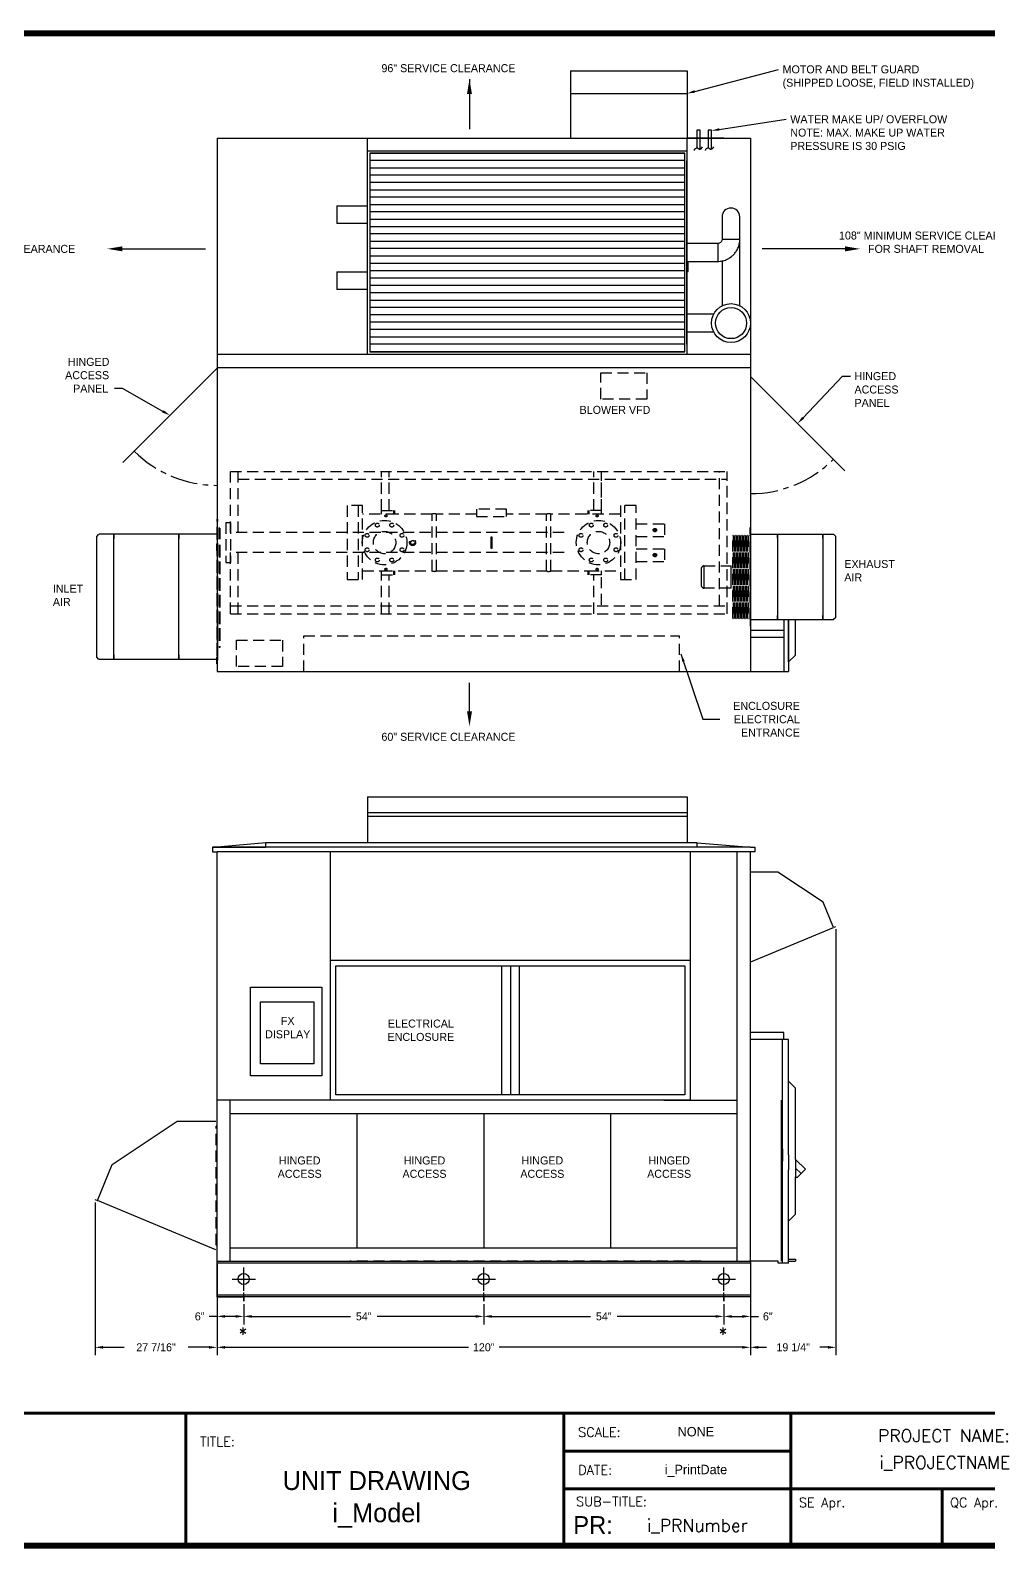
# Model space of a CAD drawing. Header units: inches. Extents: x -222 to 338, y -79 to 275.
# Drawn here: x -26.8 to 188.8, y -70.9 to 270.7 of the extents above; entities that cross this region are included whole.
import ezdxf
from ezdxf.enums import TextEntityAlignment as Align

# ---------------------------------------------------------------- set-up
doc = ezdxf.new("R2010")
doc.units = ezdxf.units.IN
doc.header["$MEASUREMENT"] = 0
doc.linetypes.add('CENTER', pattern=[2, 1.25, -0.25, 0.25, -0.25])
doc.linetypes.add('HIDDEN', pattern=[0.375, 0.25, -0.125])
doc.layers.get('0').update_dxf_attribs({"color": 10})
doc.layers.get('Defpoints').update_dxf_attribs({"color": 10})
doc.styles.add('ROMANS', font='romans.shx', dxfattribs={"height": 0.125})
doc.styles.add('SIMPLEX', font='SIMPLEX')
doc.dimstyles.get("Standard").update_dxf_attribs({"dimscale": 10, "dimtxt": 0.18, "dimasz": 0.18, "dimexe": 0.18, "dimexo": 0.0625, "dimgap": 0.09, "dimtad": 0, "dimtih": 1, "dimtoh": 1, "dimdec": 4, "dimzin": 0, "dimdsep": 46, "dimlunit": 5, "dimtxsty": 'Standard', "dimcen": -0.2, "dimadec": 0, "dimazin": 0, "dimtfac": 1, "dimtdec": 4, "dimtofl": 0, "dimtmove": 0, "dimatfit": 3, "dimfxl": 1, "dimfrac": 2, "dimtolj": 1, "dimtzin": 0, "dimarcsym": 0})

# ---------------------------------------------------------------- blocks, each defined once
blk = doc.blocks.new('*D17')
at = {"color": 0, "lineweight": -2, "ltscale": 5}
for p, q in [((15.19, -15.46), (15.19, -27.37)), ((135.19, -15.46), (135.19, -27.37)), ((16.99, -25.57), (71.74, -25.57)), ((133.39, -25.57), (78.64, -25.57))]:
    blk.add_line(p, q, dxfattribs=at)
at = {"color": 0, "ltscale": 5}
for points in [[(16.99, -25.27), (16.99, -25.87), (15.19, -25.57)], [(133.39, -25.27), (133.39, -25.87), (135.19, -25.57)]]:
    blk.add_solid(points, dxfattribs=at)
at = {"layer": 'Defpoints', "color": 0, "ltscale": 5}
for p in [(15.19, -14.84), (135.19, -14.84), (135.19, -25.57)]:
    blk.add_point(p, dxfattribs=at)
at = {"color": 0, "ltscale": 5, "insert": (75.19, -25.57), "char_height": 1.8, "attachment_point": 5}
blk.add_mtext('\\A1;120"', dxfattribs=at)
blk = doc.blocks.new('*D18')
at = {"color": 0, "lineweight": -2, "ltscale": 5}
for p, q in [((-12.25, 7.02), (-12.25, -27.37)), ((15.19, -6.84), (15.19, -27.37)), ((-10.45, -25.57), (-5.73, -25.57)), ((13.39, -25.57), (8.67, -25.57))]:
    blk.add_line(p, q, dxfattribs=at)
at = {"color": 0, "ltscale": 5}
for points in [[(-10.45, -25.27), (-10.45, -25.87), (-12.25, -25.57)], [(13.39, -25.27), (13.39, -25.87), (15.19, -25.57)]]:
    blk.add_solid(points, dxfattribs=at)
at = {"layer": 'Defpoints', "color": 0, "ltscale": 5}
for p in [(-12.25, 7.64), (15.19, -6.21), (15.19, -25.57)]:
    blk.add_point(p, dxfattribs=at)
at = {"color": 0, "ltscale": 5, "insert": (1.47, -25.57), "char_height": 1.8, "attachment_point": 5}
blk.add_mtext('\\A1;27 7/16"', dxfattribs=at)
blk = doc.blocks.new('*D19')
at = {"color": 0, "lineweight": -2, "ltscale": 5}
for p, q in [((154.42, 68.48), (154.42, -27.37)), ((135.19, -7.21), (135.19, -27.37)), ((136.99, -25.57), (138.8, -25.57)), ((152.62, -25.57), (150.8, -25.57))]:
    blk.add_line(p, q, dxfattribs=at)
at = {"color": 0, "ltscale": 5}
for points in [[(136.99, -25.27), (136.99, -25.87), (135.19, -25.57)], [(152.62, -25.27), (152.62, -25.87), (154.42, -25.57)]]:
    blk.add_solid(points, dxfattribs=at)
at = {"layer": 'Defpoints', "color": 0, "ltscale": 5}
for p in [(154.42, 69.1), (135.19, -6.59), (135.19, -25.57)]:
    blk.add_point(p, dxfattribs=at)
at = {"color": 0, "ltscale": 5, "insert": (144.8, -25.57), "char_height": 1.8, "attachment_point": 5}
blk.add_mtext('\\A1;19 1/4"', dxfattribs=at)
blk = doc.blocks.new('*D20')
at = {"color": 0, "lineweight": -2, "ltscale": 5}
for p, q in [((21.19, -15.84), (21.19, -20.41)), ((75.19, -15.84), (75.19, -20.41)), ((22.99, -18.61), (45.19, -18.61)), ((73.39, -18.61), (51.19, -18.61))]:
    blk.add_line(p, q, dxfattribs=at)
at = {"color": 0, "ltscale": 5}
for points in [[(22.99, -18.31), (22.99, -18.91), (21.19, -18.61)], [(73.39, -18.31), (73.39, -18.91), (75.19, -18.61)]]:
    blk.add_solid(points, dxfattribs=at)
at = {"layer": 'Defpoints', "color": 0, "ltscale": 5}
for p in [(21.19, -15.21), (75.19, -15.21), (75.19, -18.61)]:
    blk.add_point(p, dxfattribs=at)
at = {"color": 0, "ltscale": 5, "insert": (48.19, -18.61), "char_height": 1.8, "attachment_point": 5}
blk.add_mtext('\\A1;54"', dxfattribs=at)
blk = doc.blocks.new('*D21')
at = {"color": 0, "lineweight": -2, "ltscale": 5}
for p, q in [((75.19, -15.84), (75.19, -20.41)), ((129.19, -15.84), (129.19, -20.41)), ((76.99, -18.61), (99.19, -18.61)), ((127.39, -18.61), (105.19, -18.61))]:
    blk.add_line(p, q, dxfattribs=at)
at = {"color": 0, "ltscale": 5}
for points in [[(76.99, -18.31), (76.99, -18.91), (75.19, -18.61)], [(127.39, -18.31), (127.39, -18.91), (129.19, -18.61)]]:
    blk.add_solid(points, dxfattribs=at)
at = {"layer": 'Defpoints', "color": 0, "ltscale": 5}
for p in [(75.19, -15.21), (129.19, -15.21), (75.19, -18.61)]:
    blk.add_point(p, dxfattribs=at)
at = {"color": 0, "ltscale": 5, "insert": (102.19, -18.61), "char_height": 1.8, "attachment_point": 5}
blk.add_mtext('\\A1;54"', dxfattribs=at)

msp = doc.modelspace()

# ---------------------------------------------------------------- linework, layer by layer
at = {"color": 1, "ltscale": 5}
for p, q in [((71.97907, 259.74799), (71.97907, 248.46555)), ((15.18848, 246.47461), (135.18848, 246.47461)), ((15.18848, 246.47461), (15.18848, 126.47461)), ((129.17248, 246.47461), (120.92248, 246.47461)), ((123.8674, 248.25322), (123.13583, 248.25322)), ((123.13583, 248.25322), (123.13583, 244.32162)), ((123.8674, 243.95522), (123.8674, 248.25322)), ((123.8674, 246.47461), (125.66018, 246.47461)), ((126.39175, 248.25322), (125.66018, 248.25322)), ((125.66018, 248.25322), (125.66018, 244.32162)), ((126.39175, 243.95522), (126.39175, 248.25322)), ((135.18848, 246.47461), (135.18848, 126.47461)), ((-7.688, 221.55329), (12.58569, 221.55329)), ((158.06496, 221.55329), (137.79127, 221.55329)), ((15.18848, 194.71849), (-6.02472, 173.50529)), ((15.18848, 197.84961), (135.18848, 197.84961)), ((15.18848, 194.84961), (135.18848, 194.84961)), ((135.18848, 194.84961), (135.18848, 188.84961)), ((135.18848, 192.84961), (156.40168, 171.6364)), ((-11.87847, 156.82969), (-11.47519, 157.26619)), ((-11.47519, 157.26619), (-11.41837, 157.26619)), ((15.31248, 157.32869), (-11.35971, 157.32869)), ((-8.00128, 157.26519), (-8.00128, 156.32869)), ((-8.00092, 157.26519), (-8.00128, 157.26519)), ((-8.00092, 156.32869), (-8.00092, 157.26519)), ((6.59703, 157.26519), (6.59703, 156.32869)), ((6.59758, 157.26519), (6.59758, 157.26619)), ((6.59758, 156.32869), (6.59758, 157.26519)), ((15.18848, 157.74213), (15.18848, 129.61513)), ((135.13223, 157.44944), (135.13223, 158.88594)), ((135.13223, 158.88594), (135.19473, 158.88594)), ((135.19473, 157.44944), (135.13223, 157.44944)), ((135.13223, 157.44944), (135.13223, 138.07244)), ((135.19473, 157.44944), (135.19473, 158.88594)), ((135.19573, 158.88594), (135.19573, 157.44844)), ((135.19573, 157.44844), (135.19573, 157.38594)), ((135.19573, 157.38594), (153.78397, 157.38594)), ((135.19573, 157.38494), (141.25635, 157.38494)), ((141.25635, 157.38494), (141.25635, 157.38594)), ((141.25635, 156.44844), (141.25635, 157.38494)), ((141.2569, 157.38494), (151.44093, 157.38494)), ((141.2569, 157.38494), (141.2569, 156.44844)), ((151.44093, 156.44844), (151.44093, 157.38494)), ((151.44093, 157.38494), (151.4413, 157.38494)), ((151.4413, 157.38494), (153.7849, 157.38494)), ((151.4413, 157.38494), (151.4413, 156.44844)), ((153.7849, 157.38494), (153.84264, 157.38494)), ((153.84263, 157.38594), (153.89946, 157.38594)), ((153.89946, 157.38594), (154.30273, 156.94944)), ((-11.87847, 129.70269), (-11.87847, 156.82969)), ((-8.05016, 130.20369), (-8.05016, 156.32869)), ((-8.04979, 130.20369), (-8.04979, 156.32869)), ((-8.00128, 156.32869), (-8.00092, 156.32869)), ((6.57867, 130.20369), (6.57867, 156.32869)), ((6.57923, 130.20369), (6.57923, 156.32869)), ((15.12498, 153.64149), (15.12498, 155.07899)), ((15.18848, 155.07899), (15.12598, 155.07899)), ((15.12598, 153.64249), (15.12598, 155.07899)), ((15.18848, 153.64249), (15.18848, 155.07899)), ((141.2747, 156.44844), (141.2747, 139.07344)), ((141.27525, 156.44844), (141.27525, 139.07344)), ((151.4413, 156.44844), (151.44093, 156.44844)), ((151.4898, 156.44844), (151.4898, 139.07344)), ((151.49017, 156.44844), (151.49017, 139.07344)), ((154.30273, 156.94944), (154.30273, 138.57244)), ((15.12498, 153.64149), (15.12498, 153.57899)), ((15.12598, 153.64249), (15.18848, 153.64249)), ((15.37598, 128.99082), (15.37598, 138.99082)), ((15.37598, 128.99082), (15.37598, 138.99082)), ((135.19473, 138.07244), (135.13223, 138.07244)), ((135.13223, 138.07244), (135.13223, 136.63594)), ((135.13223, 136.63594), (135.19473, 136.63594)), ((135.19473, 138.07244), (135.19473, 136.63594)), ((135.19573, 138.13694), (141.25635, 138.13694)), ((135.19573, 138.07344), (135.19573, 138.13594)), ((135.19573, 138.13594), (153.78397, 138.13594)), ((135.19573, 138.07344), (135.19573, 136.63594)), ((141.25635, 139.07344), (141.25635, 138.13694)), ((141.25635, 138.13694), (141.25635, 138.13594)), ((141.2569, 138.13694), (141.2569, 139.07344)), ((141.2569, 138.13694), (151.44093, 138.13694)), ((151.44093, 139.07344), (151.44093, 138.13694)), ((151.4413, 139.07344), (151.44093, 139.07344)), ((151.44093, 138.13694), (151.4413, 138.13694)), ((151.4413, 138.13694), (151.4413, 139.07344)), ((151.4413, 138.13694), (153.7849, 138.13694)), ((153.7849, 138.13694), (153.84264, 138.13694)), ((153.89946, 138.13594), (153.84263, 138.13594)), ((154.30273, 138.57244), (153.89946, 138.13594)), ((-8.00128, 129.26719), (-8.00128, 130.20369)), ((-8.00128, 130.20369), (-8.00092, 130.20369)), ((-8.00092, 130.20369), (-8.00092, 129.26719)), ((6.59703, 129.26719), (6.59703, 130.20369)), ((6.59758, 130.20369), (6.59758, 129.26719)), ((-11.47519, 129.26619), (-11.87847, 129.70269)), ((-11.41837, 129.26619), (-11.47519, 129.26619)), ((-11.36063, 129.26719), (-11.41837, 129.26719)), ((-11.35971, 129.20369), (-11.35971, 129.26619)), ((15.31248, 129.20369), (-11.35971, 129.20369)), ((-8.00092, 129.26719), (-8.00128, 129.26719)), ((6.59758, 129.26719), (6.59758, 129.26619)), ((15.12498, 129.61613), (15.12498, 129.67863)), ((15.12498, 128.17863), (15.12498, 129.61613)), ((15.12598, 129.61513), (15.18848, 129.61513)), ((15.12598, 129.61513), (15.12598, 128.17863)), ((15.18848, 128.17863), (15.12598, 128.17863)), ((15.18848, 129.61513), (15.18848, 128.17863)), ((15.18848, 126.47461), (135.18848, 126.47461)), ((71.97907, 115.9323), (71.97907, 123.91111)), ((15.18848, 86.91419), (14.18848, 86.91419)), ((14.18848, 86.91419), (14.18848, 85.91419)), ((14.18848, 86.91419), (26.18848, 86.91419)), ((14.18848, 85.91419), (15.18848, 85.91419)), ((26.18848, 87.91419), (15.18848, 86.91419)), ((135.18848, 86.91419), (15.18848, 86.91419)), ((15.18848, -6.21081), (15.18848, 85.91419)), ((136.18848, 85.91419), (15.18848, 85.91419)), ((26.18848, 86.91419), (26.18848, 87.91419)), ((123.18848, 87.91419), (26.18848, 87.91419)), ((40.68848, 30.0002), (40.68848, 85.91419)), ((121.68848, 30.0002), (121.68848, 85.91419)), ((123.18848, 86.91419), (123.18848, 87.91419)), ((123.18848, 87.91419), (135.18848, 86.91419)), ((135.18848, 86.91419), (123.18848, 86.91419)), ((132.21742, -6.21081), (132.21742, 85.91419)), ((135.18848, 86.91419), (136.18848, 86.91419)), ((135.18848, -6.21081), (135.18848, 85.91419)), ((136.18848, 86.91419), (136.18848, 85.91419)), ((141.3751, 81.34732), (135.31448, 81.34732)), ((151.55913, 74.54257), (141.3751, 81.34732)), ((153.90272, 68.88463), (151.55913, 74.54257)), ((135.25098, 61.15882), (153.90272, 68.88463)), ((154.01821, 68.93446), (154.42148, 69.10151)), ((40.68848, 61.5002), (121.68848, 61.5002)), ((41.93848, 31.2502), (41.93848, 60.2502)), ((41.93848, 60.2502), (120.43848, 60.2502)), ((120.43848, 60.2502), (120.43848, 31.2502)), ((120.43848, 31.2502), (41.93848, 31.2502)), ((120.43848, 31.2502), (41.93848, 31.2502)), ((40.68848, 30.0002), (15.18848, 30.0002)), ((18.15954, -6.21081), (18.15954, 30.0002)), ((121.68848, 30.0002), (40.68848, 30.0002)), ((121.68848, 30.0002), (40.68848, 30.0002)), ((115.68848, 30.0002), (132.21742, 30.0002)), ((142.15954, -6.21081), (142.15954, 30.0002)), ((-8.37536, 15.53566), (6.22258, 25.28969)), ((6.22258, 25.28969), (14.93748, 25.28969)), ((-11.73471, 7.42547), (-8.37536, 15.53566)), ((-11.85019, 7.47531), (-12.25347, 7.64235)), ((-11.79337, 7.44978), (-11.73471, 7.42547)), ((14.93748, -3.62251), (-11.73471, 7.42547)), ((18.15954, -3.21081), (132.21742, -3.21081)), ((15.18848, -6.21081), (135.18848, -6.21081)), ((15.18848, -14.21081), (15.18848, -6.21081)), ((15.18848, -6.58581), (135.18848, -6.58581)), ((135.18848, -6.21081), (135.18848, -14.21081)), ((21.18848, -15.21081), (21.18848, -13.21081)), ((75.18848, -15.21081), (75.18848, -13.21081)), ((129.18848, -15.21081), (129.18848, -13.21081)), ((135.18848, -13.83581), (15.18848, -13.83581)), ((135.18848, -14.21081), (15.18848, -14.21081)), ((15.18848, -14.21081), (21.18848, -14.21081)), ((15.18848, -14.83581), (15.18848, -20.41441)), ((21.18848, -14.21081), (21.18848, -15.21081)), ((21.18848, -15.83581), (21.18848, -20.41441)), ((21.18848, -16.46081), (21.18848, -20.41441)), ((75.18848, -14.21081), (75.18848, -15.21081)), ((135.18848, -14.21081), (129.18848, -14.21081)), ((129.18848, -14.21081), (129.18848, -15.21081)), ((129.18848, -15.83581), (129.18848, -20.41441)), ((129.18848, -16.46081), (129.18848, -20.41441)), ((135.18848, -14.83581), (135.18848, -20.41441)), ((15.18848, -18.61441), (13.38848, -18.61441)), ((19.38848, -18.61441), (16.98848, -18.61441)), ((130.98848, -18.61441), (133.38848, -18.61441)), ((135.18848, -18.61441), (136.98848, -18.61441))]:
    msp.add_line(p, q, dxfattribs=at)
at = {"color": 1, "linetype": 'Continuous'}
for p, q in [((94.67248, 261.59961), (94.67248, 256.50861)), ((94.67248, 261.59961), (120.92248, 261.59961)), ((120.92248, 261.59961), (120.92248, 256.50861)), ((94.67248, 256.50861), (120.92248, 256.50861)), ((94.67248, 256.50861), (94.67248, 246.47461)), ((120.92248, 256.50861), (120.92248, 246.47461)), ((49.04748, 246.47461), (120.92248, 246.47461)), ((49.04748, 243.59961), (49.04748, 246.47461)), ((120.92248, 243.59961), (120.92248, 246.47461)), ((49.04748, 241.34961), (49.04748, 243.59961)), ((49.04748, 243.59961), (120.92248, 243.59961)), ((120.42248, 243.09961), (49.54748, 243.09961)), ((49.54748, 243.09961), (49.54748, 198.34961)), ((120.42213, 243.02947), (49.57769, 243.02947)), ((120.42248, 198.34961), (120.42248, 243.09961)), ((120.92248, 241.34961), (120.92248, 243.59961)), ((49.04748, 200.09961), (49.04748, 241.34961)), ((49.06348, 241.34961), (49.04748, 241.34961)), ((49.06348, 200.09961), (49.06348, 241.34961)), ((120.42213, 241.42947), (49.57769, 241.42947)), ((120.42213, 239.74058), (49.57769, 239.74058)), ((120.90648, 241.34961), (120.92248, 241.34961)), ((120.90648, 200.09961), (120.90648, 241.34961)), ((120.92248, 200.09961), (120.92248, 241.34961)), ((120.42213, 238.14058), (49.57769, 238.14058)), ((120.42213, 236.45169), (49.57769, 236.45169)), ((120.42213, 234.7628), (49.57769, 234.7628)), ((120.42213, 233.1628), (49.57769, 233.1628)), ((42.15648, 231.25484), (42.15648, 227.25476)), ((42.15648, 231.25484), (49.04748, 231.25484)), ((120.42213, 231.47391), (49.57769, 231.47391)), ((120.42213, 229.87391), (49.57769, 229.87391)), ((49.04748, 227.25484), (42.15648, 227.25484)), ((120.42213, 228.18502), (49.57769, 228.18502)), ((120.42213, 226.49613), (49.57769, 226.49613)), ((128.79748, 228.74052), (128.79748, 225.74052)), ((128.79748, 225.74052), (128.79748, 223.74052)), ((132.79748, 225.74052), (132.79748, 228.74052)), ((132.79748, 223.74052), (132.79748, 225.74052)), ((120.42213, 224.89613), (49.57769, 224.89613)), ((120.42213, 223.20725), (49.57769, 223.20725)), ((127.81348, 222.72461), (120.92248, 222.72461)), ((127.81348, 222.72461), (127.81348, 218.72453)), ((128.79748, 223.74052), (132.79756, 223.74052)), ((132.79748, 208.74901), (132.79748, 223.74052)), ((120.42213, 221.60725), (49.57769, 221.60725)), ((120.42213, 219.91836), (49.57769, 219.91836)), ((120.92248, 218.72461), (127.81348, 218.72461)), ((128.79748, 218.82616), (128.79748, 208.73252)), ((42.15648, 216.40591), (42.15648, 212.40583)), ((42.15648, 216.40591), (49.04748, 216.40591)), ((120.42213, 218.22947), (49.57769, 218.22947)), ((120.42213, 216.62947), (49.57769, 216.62947)), ((121.17248, 218.47461), (120.92248, 218.47461)), ((120.92248, 216.47461), (121.17248, 216.47461)), ((121.17248, 216.47461), (121.17248, 218.47461)), ((49.04748, 212.40591), (42.15648, 212.40591)), ((120.42213, 214.94058), (49.57769, 214.94058)), ((120.42213, 213.34058), (49.57769, 213.34058)), ((120.42213, 211.65169), (49.57769, 211.65169)), ((120.42213, 209.9628), (49.57769, 209.9628)), ((120.42213, 208.3628), (49.57769, 208.3628)), ((120.42213, 206.67391), (49.57769, 206.67391)), ((120.42213, 205.07391), (49.57769, 205.07391)), ((126.92239, 206.84961), (120.92248, 206.84961)), ((120.42213, 203.38502), (49.57769, 203.38502)), ((120.42213, 201.69613), (49.57769, 201.69613)), ((120.92248, 202.84961), (126.92239, 202.84961)), ((49.04748, 197.84961), (49.04748, 200.09961)), ((49.06348, 200.09961), (49.04748, 200.09961)), ((49.54748, 198.34961), (120.42248, 198.34961)), ((120.42213, 200.09613), (49.57769, 200.09613)), ((120.42213, 198.40725), (49.57769, 198.40725)), ((120.90648, 200.09961), (120.92248, 200.09961)), ((120.92248, 197.84961), (120.92248, 200.09961)), ((49.04748, 197.84961), (120.92248, 197.84961))]:
    msp.add_line(p, q, dxfattribs=at)
at = {"color": 1, "linetype": 'HIDDEN', "ltscale": 10}
for p, q in [((101.52729, 193.67866), (111.90707, 193.67866)), ((101.52729, 187.75168), (101.52729, 193.67866)), ((111.90707, 193.67866), (111.90707, 187.75168)), ((111.90707, 187.75168), (101.52729, 187.75168)), ((18.18848, 171.47461), (129.93848, 171.47461)), ((18.18848, 157.72461), (18.18848, 171.47461)), ((19.93848, 157.72461), (19.93848, 171.47461)), ((52.18848, 162.72461), (52.18848, 171.47461)), ((53.93848, 162.72461), (53.93848, 171.47461)), ((99.93848, 162.72461), (99.93848, 171.47461)), ((101.68848, 162.72461), (101.68848, 171.47461)), ((101.68848, 161.84961), (101.68848, 171.47461)), ((128.18848, 141.22461), (128.18848, 171.47461)), ((129.93848, 161.84961), (129.93848, 171.47461)), ((129.93848, 139.47461), (129.93848, 171.47461)), ((19.93848, 169.72461), (129.93848, 169.72461)), ((15.18848, 133.99082), (15.18848, 160.74082)), ((15.37598, 160.74082), (15.18848, 160.74082)), ((15.37598, 133.99082), (15.37598, 160.74082)), ((44.43848, 163.78711), (44.43848, 147.16211)), ((47.93848, 163.78711), (44.43848, 163.78711)), ((46.93848, 163.78711), (46.93848, 147.16211)), ((47.93848, 147.16211), (47.93848, 163.78711)), ((55.65748, 161.84961), (47.93848, 161.84961)), ((52.18848, 162.72461), (55.18848, 162.72461)), ((52.18848, 161.84961), (52.18848, 162.72461)), ((54.93848, 161.84961), (54.93848, 162.72461)), ((55.18848, 161.84961), (55.18848, 162.72461)), ((63.56348, 161.84961), (55.65748, 161.84961)), ((63.56348, 149.09961), (63.56348, 161.84961)), ((64.56348, 149.09961), (64.56348, 161.84961)), ((73.56348, 161.84961), (64.56348, 161.84961)), ((73.56598, 163.00461), (73.56348, 161.34961)), ((73.56348, 161.34961), (80.31348, 161.34961)), ((80.31598, 163.00461), (73.56598, 163.00461)), ((80.31348, 161.34961), (80.31598, 163.00461)), ((89.31348, 161.84961), (80.31348, 161.84961)), ((89.31348, 149.09961), (89.31348, 161.84961)), ((98.21948, 161.84961), (90.31348, 161.84961)), ((90.31348, 149.09961), (90.31348, 161.84961)), ((105.93848, 161.84961), (98.21948, 161.84961)), ((101.68848, 162.72461), (98.68848, 162.72461)), ((98.68848, 161.84961), (98.68848, 162.72461)), ((98.93848, 161.84961), (98.93848, 162.72461)), ((101.68848, 161.84961), (101.68848, 162.72461)), ((105.93848, 163.78711), (105.93848, 147.16211)), ((109.43848, 163.78711), (105.93848, 163.78711)), ((106.93848, 147.16211), (106.93848, 163.78711)), ((109.43848, 147.16211), (109.43848, 163.78711)), ((15.81348, 158.74082), (15.68848, 158.74082)), ((15.68848, 158.74082), (15.68848, 135.99082)), ((15.81348, 158.74082), (15.81348, 135.99082)), ((17.18848, 159.97461), (17.18848, 150.97461)), ((17.18848, 159.97461), (18.18848, 159.97461)), ((18.18848, 159.97461), (18.18848, 150.97461)), ((93.25098, 157.72461), (18.18848, 157.72461)), ((109.43848, 159.72461), (115.81348, 159.72461)), ((115.81348, 159.72461), (115.81348, 156.84961)), ((135.18848, 157.23243), (135.13223, 157.23243)), ((135.13223, 138.21993), (135.13223, 157.23243)), ((135.18848, 138.21993), (135.18848, 157.23243)), ((15.18848, 130.32218), (15.18848, 157.07218)), ((15.18848, 129.89119), (15.18848, 156.64119)), ((15.37598, 156.64119), (15.18848, 156.64119)), ((15.37598, 130.32218), (15.37598, 157.07218)), ((15.37598, 129.89119), (15.37598, 156.64119)), ((15.81348, 154.64119), (15.68848, 154.64119)), ((15.68848, 154.64119), (15.68848, 131.89119)), ((15.81348, 154.64119), (15.81348, 131.89119)), ((76.81348, 156.72461), (76.81348, 154.22461)), ((77.06348, 156.72461), (76.81348, 156.72461)), ((76.81348, 154.22461), (77.06348, 154.22461)), ((77.06348, 154.22461), (77.06348, 156.72461)), ((109.43848, 156.84961), (115.81348, 156.84961)), ((109.43848, 154.09961), (115.81348, 154.09961)), ((115.81348, 154.09961), (115.81348, 151.22461)), ((131.22286, 138.44493), (131.22286, 157.00743)), ((131.27911, 157.00743), (131.27911, 138.44493)), ((131.56036, 138.44493), (131.56036, 157.00743)), ((131.61661, 157.00743), (131.61661, 138.44493)), ((131.89786, 138.44493), (131.89786, 157.00743)), ((131.95411, 157.00743), (131.95411, 138.44493)), ((132.23536, 138.44493), (132.23536, 157.00743)), ((132.29161, 157.00743), (132.29161, 138.44493)), ((132.57286, 138.44493), (132.57286, 157.00743)), ((132.62911, 157.00743), (132.62911, 138.44493)), ((132.91036, 138.44493), (132.91036, 157.00743)), ((132.96661, 157.00743), (132.96661, 138.44493)), ((133.24786, 138.44493), (133.24786, 157.00743)), ((133.30411, 157.00743), (133.30411, 138.44493)), ((133.58536, 138.44493), (133.58536, 157.00743)), ((133.64161, 157.00743), (133.64161, 138.44493)), ((133.92286, 138.44493), (133.92286, 157.00743)), ((133.97911, 157.00743), (133.97911, 138.44493)), ((134.26036, 138.44493), (134.26036, 157.00743)), ((134.31661, 157.00743), (134.31661, 138.44493)), ((134.59786, 138.44493), (134.59786, 157.00743)), ((134.65411, 157.00743), (134.65411, 138.44493)), ((15.37598, 152.97255), (15.18848, 152.97255)), ((17.18848, 150.97461), (18.18848, 150.97461)), ((93.25098, 153.22461), (18.18848, 153.22461)), ((18.18848, 139.47461), (18.18848, 153.22461)), ((19.93848, 139.47461), (19.93848, 153.22461)), ((109.43848, 151.22461), (115.81348, 151.22461)), ((15.18848, 147.3635), (15.18848, 147.36814)), ((15.18848, 147.36814), (15.18848, 147.36582)), ((15.18848, 147.36582), (15.18848, 147.34727)), ((15.18848, 147.36582), (15.18848, 147.3635)), ((15.18848, 147.34727), (15.18848, 147.35654)), ((15.18848, 147.35654), (15.18848, 147.35654)), ((15.18848, 147.35654), (15.18848, 147.34727)), ((44.43848, 147.16211), (47.93848, 147.16211)), ((47.93848, 149.09961), (52.18848, 149.09961)), ((52.18848, 148.22461), (52.18848, 149.09961)), ((52.18848, 149.09961), (63.56365, 149.09961)), ((52.18848, 148.22461), (55.18848, 148.22461)), ((52.18848, 139.47461), (52.18848, 148.22461)), ((53.93848, 139.47461), (53.93848, 148.22461)), ((54.93848, 148.22461), (54.93848, 149.09961)), ((55.18848, 148.22461), (55.18848, 149.09961)), ((64.56348, 149.09961), (89.31348, 149.09961)), ((90.31348, 149.09961), (98.68848, 149.09961)), ((98.68848, 148.22461), (98.68848, 149.09961)), ((98.68848, 149.09961), (105.93848, 149.09961)), ((101.68848, 148.22461), (98.68848, 148.22461)), ((98.93848, 148.22461), (98.93848, 149.09961)), ((99.93848, 139.47461), (99.93848, 148.22461)), ((101.68848, 148.22461), (101.68848, 149.09961)), ((101.68848, 141.47461), (101.68848, 149.09961)), ((105.93848, 147.16211), (109.43848, 147.16211)), ((124.10723, 149.5543), (124.10723, 147.72618)), ((124.10723, 147.72618), (124.10723, 145.89805)), ((124.78223, 150.2293), (130.85723, 150.2293)), ((124.78223, 147.72618), (124.78223, 150.2293)), ((124.78223, 145.22305), (124.78223, 147.72618)), ((130.85723, 147.72618), (130.85723, 150.2293)), ((130.85723, 145.22305), (130.85723, 147.72618)), ((135.13223, 147.72618), (135.13223, 147.76094)), ((135.13223, 147.72618), (135.13223, 147.72618)), ((130.85723, 145.22305), (124.78223, 145.22305)), ((15.18848, 143.26387), (15.18848, 143.26851)), ((15.18848, 143.26851), (15.18848, 143.26619)), ((15.18848, 143.26619), (15.18848, 143.24763)), ((15.18848, 143.26619), (15.18848, 143.26387)), ((15.18848, 143.24763), (15.18848, 143.25691)), ((15.18848, 143.25691), (15.18848, 143.25691)), ((15.18848, 143.25691), (15.18848, 143.24763)), ((18.18848, 141.22461), (129.93848, 141.22461)), ((15.18848, 139.59755), (15.18848, 139.57899)), ((18.18848, 139.47461), (129.93848, 139.47461)), ((135.18848, 138.21993), (135.13223, 138.21993)), ((15.37598, 133.99082), (15.18848, 133.99082)), ((15.81348, 135.99082), (15.68848, 135.99082)), ((34.68848, 126.47461), (34.68848, 134.47461)), ((34.68848, 134.47461), (119.18848, 134.47461)), ((119.18848, 126.47461), (119.18848, 134.47461)), ((15.37598, 130.32218), (15.18848, 130.32218)), ((15.37598, 129.89119), (15.18848, 129.89119)), ((15.81348, 131.89119), (15.68848, 131.89119)), ((121.68848, 30.0002), (132.21742, 30.0002)), ((121.68848, 30.0002), (132.21742, 30.0002)), ((15.00098, -2.55456), (15.00098, 24.19544)), ((15.18848, 24.19544), (15.00098, 24.19544)), ((15.18848, -2.55456), (15.18848, 24.19544)), ((15.18848, -2.55456), (15.00098, -2.55456)), ((124.10729, -6.21081), (45.06504, -6.21081))]:
    msp.add_line(p, q, dxfattribs=at)
at = {"color": 1}
for p, q in [((142.65637, 138.13694), (142.65637, 126.47461)), ((143.76731, 138.13694), (143.76731, 126.47461)), ((143.76731, 128.60929), (143.76731, 138.13694)), ((145.3395, 130.18148), (145.3395, 138.13694)), ((142.65637, 135.68414), (135.18848, 135.68414)), ((142.65637, 134.11195), (135.18848, 134.11195)), ((145.3395, 130.18148), (143.76731, 128.60929)), ((135.18848, 126.47461), (143.76731, 126.47461)), ((142.65637, 45.23407), (135.18848, 45.23407)), ((142.65637, 43.70614), (142.65637, 45.23407)), ((143.76731, 43.70614), (135.18848, 43.70614)), ((142.42244, 19.0654), (142.42244, 43.70614)), ((143.76731, 17.72054), (143.76731, 43.70614)), ((145.3395, 32.70083), (143.76731, 34.27302)), ((145.3395, 16.70053), (145.3395, 32.70083)), ((142.42244, 19.0654), (142.42244, 16.28614)), ((143.76731, 17.72054), (143.76731, 14.38175)), ((142.42244, -6.60386), (142.42244, 16.28614)), ((143.76731, -6.60386), (143.76731, 14.38175)), ((147.55539, 14.48464), (145.3395, 16.70053)), ((145.3395, 16.70053), (145.3395, 12.80956)), ((146.58264, 13.5119), (145.3395, 14.75504)), ((147.55539, 14.48464), (145.6099, 12.53915)), ((145.3395, 4.40146), (145.3395, 12.80956)), ((145.6099, 12.53915), (145.3395, 12.80956)), ((145.3395, 4.40146), (143.76731, 2.82927)), ((141.40903, -6.21081), (135.18848, -6.21081)), ((141.40903, -6.60386), (141.40903, -6.21081)), ((143.76731, -6.60386), (141.40903, -6.60386)), ((143.76731, -5.73935), (145.3395, -5.73935)), ((143.76731, -6.21081), (145.3395, -6.21081)), ((145.3395, -5.73935), (145.3395, -6.21081)), ((18.56348, -10.21081), (23.81348, -10.21081)), ((21.18848, -12.83581), (21.18848, -7.58581)), ((72.56348, -10.21081), (77.81348, -10.21081)), ((75.18848, -12.83581), (75.18848, -7.58581)), ((126.56348, -10.21081), (131.81348, -10.21081)), ((129.18848, -12.83581), (129.18848, -7.58581))]:
    msp.add_line(p, q, dxfattribs=at)
at = {"ltscale": 5}
for p, q in [((119.55912, 130.47461), (124.49593, 115.73428)), ((124.49593, 115.73428), (128.29008, 115.73428)), ((49.04748, 98.27319), (49.04748, 87.91419)), ((49.04748, 98.27319), (120.92248, 98.27319)), ((120.92248, 98.27319), (120.92248, 87.91419)), ((49.04748, 94.75719), (120.92248, 94.75719)), ((49.04748, 93.89319), (120.92248, 93.89319)), ((79.18848, 60.2502), (79.18848, 31.2502)), ((81.18848, 60.2502), (81.18848, 31.2502)), ((83.18848, 60.2502), (83.18848, 31.2502)), ((22.73859, 55.48453), (38.73859, 55.48453)), ((22.73859, 35.48453), (22.73859, 55.48453)), ((38.73859, 55.48453), (38.73859, 37.48453)), ((24.95993, 52.19177), (36.95993, 52.19177)), ((24.95993, 38.19177), (24.95993, 52.19177)), ((36.95993, 52.19177), (36.95993, 38.19177)), ((36.95993, 38.19177), (24.95993, 38.19177)), ((38.73859, 35.48453), (22.73859, 35.48453)), ((38.73859, 37.48453), (38.73859, 35.48453)), ((18.15954, 27.0002), (75.18848, 27.0002)), ((22.15954, 27.0002), (132.21742, 27.0002)), ((22.15954, 27.0002), (132.21742, 27.0002)), ((46.67401, 27.0002), (46.67401, -3.21081)), ((75.18848, 27.0002), (75.18848, -3.21081)), ((103.70295, 27.0002), (103.70295, -3.21081))]:
    msp.add_line(p, q, dxfattribs=at)
at = {"lineweight": 30}
for p, q in [((8.17769, -70.17648), (8.17769, -40.40898)), ((93.22769, -40.40898), (263.32769, -40.40898)), ((93.22769, -70.17648), (93.22769, -40.40898)), ((144.25769, -40.40898), (144.25769, -70.17648)), ((144.25769, -48.91398), (93.22769, -48.91398)), ((263.32769, -57.41898), (93.22769, -57.41898)), ((178.27769, -57.41898), (178.27769, -70.17648))]:
    msp.add_line(p, q, dxfattribs=at)
at = {"const_width": 1.3608}
msp.add_lwpolyline([(-212.95231, -70.17648), (331.36769, -70.17648), (331.36769, 270.02352), (-212.95231, 270.02352), (-212.95231, -70.17648)], dxfattribs=at)
at = {"color": 1, "ltscale": 5}
for points in [[(122.66311, 256.96711), (141.51856, 261.9339)], [(128.16861, 248.41544), (143.24675, 250.70358)], [(147.03204, 183.55065), (155.8856, 192.91011), (157.6856, 192.91011)], [(3.01455, 184.99703), (-6.0799, 190.13311), (-7.8799, 190.13311)]]:
    msp.add_lwpolyline(points, dxfattribs=at)
at = {"color": 1, "linetype": 'HIDDEN', "ltscale": 10}
for points in [[(15.18848, 139.59755), (15.18848, 139.59523), (15.18848, 139.59987)], [(15.18848, 139.57899), (15.18848, 139.58827), (15.18848, 139.58827)], [(19.5487, 133.48705), (29.92848, 133.48705), (29.92848, 127.56007), (19.5487, 127.56007)]]:
    msp.add_lwpolyline(points, close=True, dxfattribs=at)
at = {"lineweight": 30, "const_width": 0.6804}
for points in [[(331.36769, -40.40898), (-76.87231, -40.40898), (-76.87231, -70.17648)], [(8.17769, -40.40898), (8.17769, -70.17648)], [(93.22769, -40.40898), (93.22769, -70.17648)], [(144.25769, -40.40898), (144.25769, -70.17648)], [(144.25769, -48.91398), (93.22769, -48.91398)], [(263.32769, -57.41898), (93.22769, -57.41898)], [(178.27769, -57.41898), (178.27769, -70.17648)]]:
    msp.add_lwpolyline(points, dxfattribs=at)
at = {"color": 1, "linetype": 'Continuous'}
for radius in [4.375, 3.5]:
    msp.add_circle((130.81348, 204.84961), radius, dxfattribs=at)
at = {"color": 1, "linetype": 'HIDDEN', "ltscale": 10}
for centre, radius in [((53.18848, 161.47461), 0.225), ((100.68848, 161.47461), 0.225), ((52.87598, 155.47461), 5), ((48.94998, 157.10061), 0.44), ((52.87598, 155.47461), 2.523), ((51.24998, 159.40061), 0.44), ((54.50198, 159.40061), 0.44), ((56.80198, 157.10061), 0.44), ((101.00098, 155.47461), 5), ((97.07498, 157.10061), 0.44), ((101.00098, 155.47461), 2.523), ((99.37498, 159.40061), 0.44), ((102.62698, 159.40061), 0.44), ((104.92698, 157.10061), 0.44), ((113.68848, 158.28711), 0.375), ((113.68848, 158.28711), 0.21875), ((48.94998, 153.84861), 0.44), ((56.80198, 153.84861), 0.44), ((59.18848, 155.47461), 0.6875), ((59.18848, 155.47461), 0.45), ((97.07498, 153.84861), 0.44), ((104.92698, 153.84861), 0.44), ((51.24998, 151.54861), 0.44), ((54.50198, 151.54861), 0.44), ((99.37498, 151.54861), 0.44), ((102.62698, 151.54861), 0.44), ((113.68848, 152.66211), 0.375), ((113.68848, 152.66211), 0.21875), ((53.18848, 149.47461), 0.225), ((100.68848, 149.47461), 0.225)]:
    msp.add_circle(centre, radius, dxfattribs=at)
at = {"color": 1, "ltscale": 5}
for centre in [(21.18848, -10.21081), (75.18848, -10.21081), (129.18848, -10.21081)]:
    msp.add_circle(centre, 1.25, dxfattribs=at)
at = {"color": 1, "linetype": 'Continuous'}
msp.add_arc((130.79748, 228.74052), 2, 0, 180, dxfattribs=at)
at = {"color": 1, "linetype": 'CENTER', "ltscale": 5}
for centre, start, end in [((15.18848, 194.71849), 225, 270), ((135.18848, 192.84961), 270, 315)]:
    msp.add_arc(centre, 26.3684, start, end, dxfattribs=at)
at = {"color": 1, "linetype": 'HIDDEN', "ltscale": 10}
for centre, radius, start, end in [((64.06348, 160.91325), 1.06149, 61.8983994, 118.1016006), ((89.81348, 160.5306), 1.4106, 69.2396566, 110.7603434), ((131.25098, 157.00743), 0.02813, 0, 180), ((131.58848, 157.00743), 0.02813, 0, 180), ((131.92598, 157.00743), 0.02813, 0, 180), ((132.26348, 157.00743), 0.02813, 0, 180), ((132.60098, 157.00743), 0.02813, 0, 180), ((132.93848, 157.00743), 0.02813, 0, 180), ((133.27598, 157.00743), 0.02813, 0, 180), ((133.61348, 157.00743), 0.02813, 0, 180), ((133.95098, 157.00743), 0.02813, 0, 180), ((134.28848, 157.00743), 0.02813, 0, 180), ((134.62598, 157.00743), 0.02813, 0, 180), ((64.06356, 150.27381), 1.2762, 246.9301186, 293.0618417), ((89.81348, 150.11834), 1.13482, 243.8578794, 296.1421206), ((124.78223, 149.5543), 0.675, 90, 180), ((124.78223, 145.89805), 0.675, 180, 270), ((131.25098, 138.44493), 0.02813, 180, 0), ((131.58848, 138.44493), 0.02813, 180, 0), ((131.92598, 138.44493), 0.02813, 180, 0), ((132.26348, 138.44493), 0.02813, 180, 0), ((132.60098, 138.44493), 0.02813, 180, 0), ((132.93848, 138.44493), 0.02813, 180, 0), ((133.27598, 138.44493), 0.02813, 180, 0), ((133.61348, 138.44493), 0.02813, 180, 0), ((133.95098, 138.44493), 0.02813, 180, 0), ((134.28848, 138.44493), 0.02813, 180, 0), ((134.62598, 138.44493), 0.02813, 180, 0)]:
    msp.add_arc(centre, radius, start, end, dxfattribs=at)
at = {"color": 1, "ltscale": 5}
for centre, radius, start, end in [((-11.35719, 157.26751), 0.06123, 92.3554853, 182.1760952), ((-8.00032, 157.26522), 0.000964, 92.3554853, 182.1760952), ((-8.00005, 157.26536), 0.000884, 110.6112167, 191.2782893), ((6.59789, 157.26536), 0.000884, 110.6112172, 191.2782894), ((141.25603, 157.38511), 0.000884, 348.7217105, 69.3887829), ((151.44034, 157.38497), 0.000964, 357.8239048, 87.6445143), ((151.44006, 157.38511), 0.000884, 348.7217105, 69.3887829), ((153.78393, 157.38497), 0.000964, 357.8239048, 87.6445143), ((141.25603, 138.13677), 0.000884, 290.6112171, 11.2782895), ((151.44034, 138.1369), 0.000964, 272.3554857, 2.1760952), ((151.44006, 138.13677), 0.000884, 290.6112171, 11.2782895), ((153.78393, 138.1369), 0.000964, 272.3554857, 2.1760952), ((-11.35719, 129.26486), 0.06123, 177.8239048, 267.6445147), ((-11.35967, 129.26715), 0.000964, 177.8239048, 267.6445147), ((-8.00032, 129.26715), 0.000964, 177.8239048, 267.6445147), ((-8.00005, 129.26702), 0.000884, 168.7217107, 249.3887833), ((6.59789, 129.26702), 0.000884, 168.7217106, 249.3887828)]:
    msp.add_arc(centre, radius, start, end, dxfattribs=at)
for points, knots in [([(122.5642, 243.70516), (122.54087, 244.00823), (123.2364, 244.6414), (123.68893, 243.62643), (124.25073, 244.2094), (124.39939, 244.47155)], [0, 0, 0, 0, 0.911873942, 1.455399823, 2.359498146, 2.359498146, 2.359498146, 2.359498146]), ([(125.08855, 243.70516), (125.06522, 244.00823), (125.76075, 244.6414), (126.21328, 243.62643), (126.77508, 244.2094), (126.92374, 244.47155)], [0, 0, 0, 0, 0.911873942, 1.455399823, 2.359498146, 2.359498146, 2.359498146, 2.359498146]), ([(135.13223, 157.44944), (135.13299, 157.44202), (135.1345, 157.42722), (135.14624, 157.4077), (135.16337, 157.39334), (135.18104, 157.38671), (135.19206, 157.38613), (135.19573, 157.38594)], [0, 0, 0, 0, 0.223049751, 0.445131334, 0.667212557, 0.889293597, 1, 1, 1, 1]), ([(15.18848, 153.64249), (15.18772, 153.63507), (15.18621, 153.62027), (15.17447, 153.60075), (15.15734, 153.58639), (15.13967, 153.57976), (15.12865, 153.57918), (15.12498, 153.57899)], [0, 0, 0, 0, 0.223049751, 0.445131334, 0.667212557, 0.889293597, 1, 1, 1, 1]), ([(135.13223, 138.07244), (135.13299, 138.07986), (135.1345, 138.09466), (135.14624, 138.11418), (135.16337, 138.12854), (135.18104, 138.13517), (135.19206, 138.13575), (135.19573, 138.13594)], [0, 0, 0, 0, 0.223049751, 0.445131334, 0.667212557, 0.889293597, 1, 1, 1, 1]), ([(15.18848, 129.61513), (15.18772, 129.62254), (15.18621, 129.63735), (15.17447, 129.65686), (15.15734, 129.67123), (15.13967, 129.67786), (15.12865, 129.67843), (15.12498, 129.67863)], [0, 0, 0, 0, 0.223049751, 0.445131334, 0.667212557, 0.889293597, 1, 1, 1, 1])]:
    msp.add_open_spline(points, degree=3, knots=knots, dxfattribs=at)
at = {"color": 1, "linetype": 'Continuous'}
for points, knots in [([(127.81348, 218.72461), (128.19345, 218.7279), (128.50862, 218.76324), (128.8394, 218.83522), (129.14486, 218.9017), (129.46362, 218.99943), (129.7596, 219.12459), (130.01102, 219.23092), (130.246, 219.35705), (130.47456, 219.50282), (130.63694, 219.60638), (130.79608, 219.71986), (130.94658, 219.84099), (131.11555, 219.97699), (131.27362, 220.12265), (131.42229, 220.27995), (131.61698, 220.48594), (131.79554, 220.7119), (131.95335, 220.94644), (132.11408, 221.18531), (132.25328, 221.43307), (132.3701, 221.69921), (132.50196, 221.99965), (132.6053, 222.3235), (132.67629, 222.63473), (132.75756, 222.99106), (132.79642, 223.33085), (132.79748, 223.74052)], [0, 0, 0, 0, 0.132188095, 0.132188095, 0.132188095, 0.254254776, 0.254254776, 0.254254776, 0.357946984, 0.357946984, 0.357946984, 0.43161097, 0.43161097, 0.43161097, 0.514315633, 0.514315633, 0.514315633, 0.622621365, 0.622621365, 0.622621365, 0.732924826, 0.732924826, 0.732924826, 0.857441078, 0.857441078, 0.857441078, 1, 1, 1, 1]), ([(128.79748, 223.74052), (128.79807, 223.61308), (128.78115, 223.5067), (128.74295, 223.39888), (128.71177, 223.31086), (128.66642, 223.22188), (128.61176, 223.14379), (128.56508, 223.07709), (128.5116, 223.01833), (128.44947, 222.96584), (128.37236, 222.90069), (128.28191, 222.84521), (128.19103, 222.8054), (128.07369, 222.754), (127.95564, 222.72873), (127.81348, 222.72461)], [0, 0, 0, 0, 0.222409477, 0.222409477, 0.222409477, 0.403964228, 0.403964228, 0.403964228, 0.559034791, 0.559034791, 0.559034791, 0.751497948, 0.751497948, 0.751497948, 1, 1, 1, 1])]:
    msp.add_open_spline(points, degree=3, knots=knots, dxfattribs=at)
at = {"color": 1, "ltscale": 5}
for points in [[(135.19473, 157.44944), (135.19573, 157.44844)], [(15.12598, 153.64249), (15.12498, 153.64149)], [(135.19473, 138.07244), (135.19573, 138.07344)], [(15.12598, 129.61513), (15.12498, 129.61613)]]:
    msp.add_open_spline(points, degree=1, dxfattribs=at)
for points in [[(72.54384, 256.35934), (71.97907, 259.74799), (71.41429, 256.35934)], [(122.73952, 256.67701), (120.92248, 256.50861), (122.58669, 257.25722)], [(128.21362, 248.11883), (126.38898, 248.14538), (128.1236, 248.71204)], [(-6.09935, 222.11807), (-9.488, 221.55329), (-6.09935, 220.98852)], [(156.47631, 220.98852), (159.86496, 221.55329), (156.47631, 222.11807)], [(-7.688, 221.85329), (-9.488, 221.55329), (-7.688, 221.25329)], [(158.06496, 221.85329), (159.86496, 221.55329), (158.06496, 221.25329)], [(3.16208, 185.25826), (4.58188, 184.11189), (2.86703, 184.73581)], [(147.24998, 183.34449), (145.79508, 182.243), (146.8141, 183.75681)], [(119.82364, 128.66905), (119.55912, 130.47461), (120.39492, 128.85244)], [(71.41429, 117.52095), (71.97907, 114.1323), (72.54384, 117.52095)], [(16.98848, -18.31441), (16.98848, -18.91441), (15.18848, -18.61441)], [(19.38848, -18.31441), (19.38848, -18.91441), (21.18848, -18.61441)], [(130.98848, -18.31441), (130.98848, -18.91441), (129.18848, -18.61441)], [(133.38848, -18.31441), (133.38848, -18.91441), (135.18848, -18.61441)]]:
    msp.add_solid(points, dxfattribs=at)

# ---------------------------------------------------------------- texts
at = {"color": 1}
for s, p in [('96" SERVICE CLEARANCE', (52.17573, 261.29826)), ('(SHIPPED LOOSE, FIELD INSTALLED)', (142.41856, 258.0339)), ('MOTOR AND BELT GUARD', (142.41856, 261.0339)), ('WATER MAKE UP/ OVERFLOW', (144.14675, 249.80358)), ('NOTE: MAX. MAKE UP WATER', (144.14675, 246.80358)), ('PRESSURE IS 30 PSIG', (144.14675, 243.80358)), ('108" MINIMUM SERVICE CLEARANCE', (155.10593, 223.65329)), ('60" SERVICE CLEARANCE', (-46.85135, 220.65329)), ('FOR SHAFT REMOVAL', (161.63719, 220.65329)), ('HINGED', (-18.3799, 195.23311)), ('ACCESS', (-18.9799, 192.23311)), ('HINGED', (158.5856, 192.01011)), ('PANEL', (-17.1799, 189.23311)), ('ACCESS', (158.5856, 189.01011)), ('BLOWER VFD', (96.75329, 184.4293)), ('PANEL', (158.5856, 186.01011)), ('60" SERVICE CLEARANCE', (52.17573, 110.87801))]:
    msp.add_text(s, height=1.8, dxfattribs=at).set_placement(p)
at = {"color": 1, "style": 'ROMANS'}
for p in [(19.9783, -24.07268), (127.9783, -24.07268)]:
    msp.add_text('*', height=2.99066, dxfattribs=at).set_placement(p)
at = {"lineweight": 30, "style": 'SIMPLEX'}
for s, p in [('SCALE:', (96.41706, -45.7246)), ('TITLE:', (11.36706, -47.85085)), ('DATE:', (96.41706, -54.2296)), ('SUB-TITLE:', (95.95632, -61.33154)), ('SE Apr.', (146.06557, -61.52913)), ('QC Apr.', (180.08557, -61.52913))]:
    msp.add_text(s, height=2.12625, dxfattribs=at).set_placement(p)
at = {"lineweight": 30}
for s, height, p in [('NONE', 2.12625, (122.91628, -45.61227)), ('UNIT DRAWING', 4.2525, (51.10456, -57.66854)), ('i_PrintDate', 2.12625, (122.91628, -54.11727)), ('i_Model', 4.2525, (51.10456, -64.9163))]:
    msp.add_text(s, height=height, dxfattribs=at).set_placement(p, align=Align.CENTER)
at = {"lineweight": 30, "style": 'SIMPLEX'}
for s, p in [('PROJECT NAME:', (178.70477, -46.85842)), ('i_PROJECTNAME', (178.91947, -52.90222)), ('i_PRNumber', (123.21452, -67.0438))]:
    msp.add_text(s, height=2.82366, dxfattribs=at).set_placement(p, align=Align.CENTER)
at = {"lineweight": 30}
msp.add_text('PR:', height=3.986719, dxfattribs=at).set_placement((104.22252, -67.53509), align=Align.RIGHT)
at = {"color": 1, "ltscale": 5, "char_height": 1.8}
for s, insert, attachment_point in [('EXHAUST\\PAIR', (156.30371, 151.54411), 1), ('INLET\\PAIR', (-21.73934, 146.01423), 1), ('ENCLOSURE\\PELECTRICAL\\PENTRANCE', (146.29811, 111.81241), 9), ('FX\\PDISPLAY', (31.09556, 46.34713), 5), ('ELECTRICAL\\PENCLOSURE', (61.04486, 45.7502), 5), ('HINGED\\PACCESS', (33.78793, 14.95482), 5), ('HINGED\\PACCESS', (61.8592, 14.95482), 5), ('HINGED\\PACCESS', (88.37367, 14.95482), 5), ('HINGED\\PACCESS', (116.88814, 14.95482), 5), ('\\A1;6"', (11.28848, -18.61441), 5), ('\\A1;6"', (139.08848, -18.61441), 5)]:
    msp.add_mtext(s, dxfattribs=dict(at, insert=insert, attachment_point=attachment_point))

# ---------------------------------------------------------------- dimensions: what is measured, and where the dimension line sits
at = {"ltscale": 5}
for base, p1, p2, picture, middle in [((135.18848, -25.57427), (154.42148, 69.10151), (135.18848, -6.58581), '*D19', (144.80498, -25.57427)), ((15.188481, -25.574274), (-12.253466, 7.642351), (15.188481, -6.21081), '*D18', (1.467508, -25.574274)), ((135.18848, -25.57427), (15.18848, -14.83581), (135.18848, -14.83581), '*D17', (75.18848, -25.57427)), ((75.18848, -18.61441), (21.18848, -15.21081), (75.18848, -15.21081), '*D20', (48.18848, -18.61441)), ((75.18848, -18.61441), (129.18848, -15.21081), (75.18848, -15.21081), '*D21', (102.18848, -18.61441))]:
    dim = msp.add_linear_dim(base=base, p1=p1, p2=p2, dimstyle='Standard', override={"dimpost": '"'}, dxfattribs=at)
    dim.commit()
    dim.dimension.update_dxf_attribs({"geometry": picture, "text_midpoint": middle})

doc.saveas('drawing.dxf')
